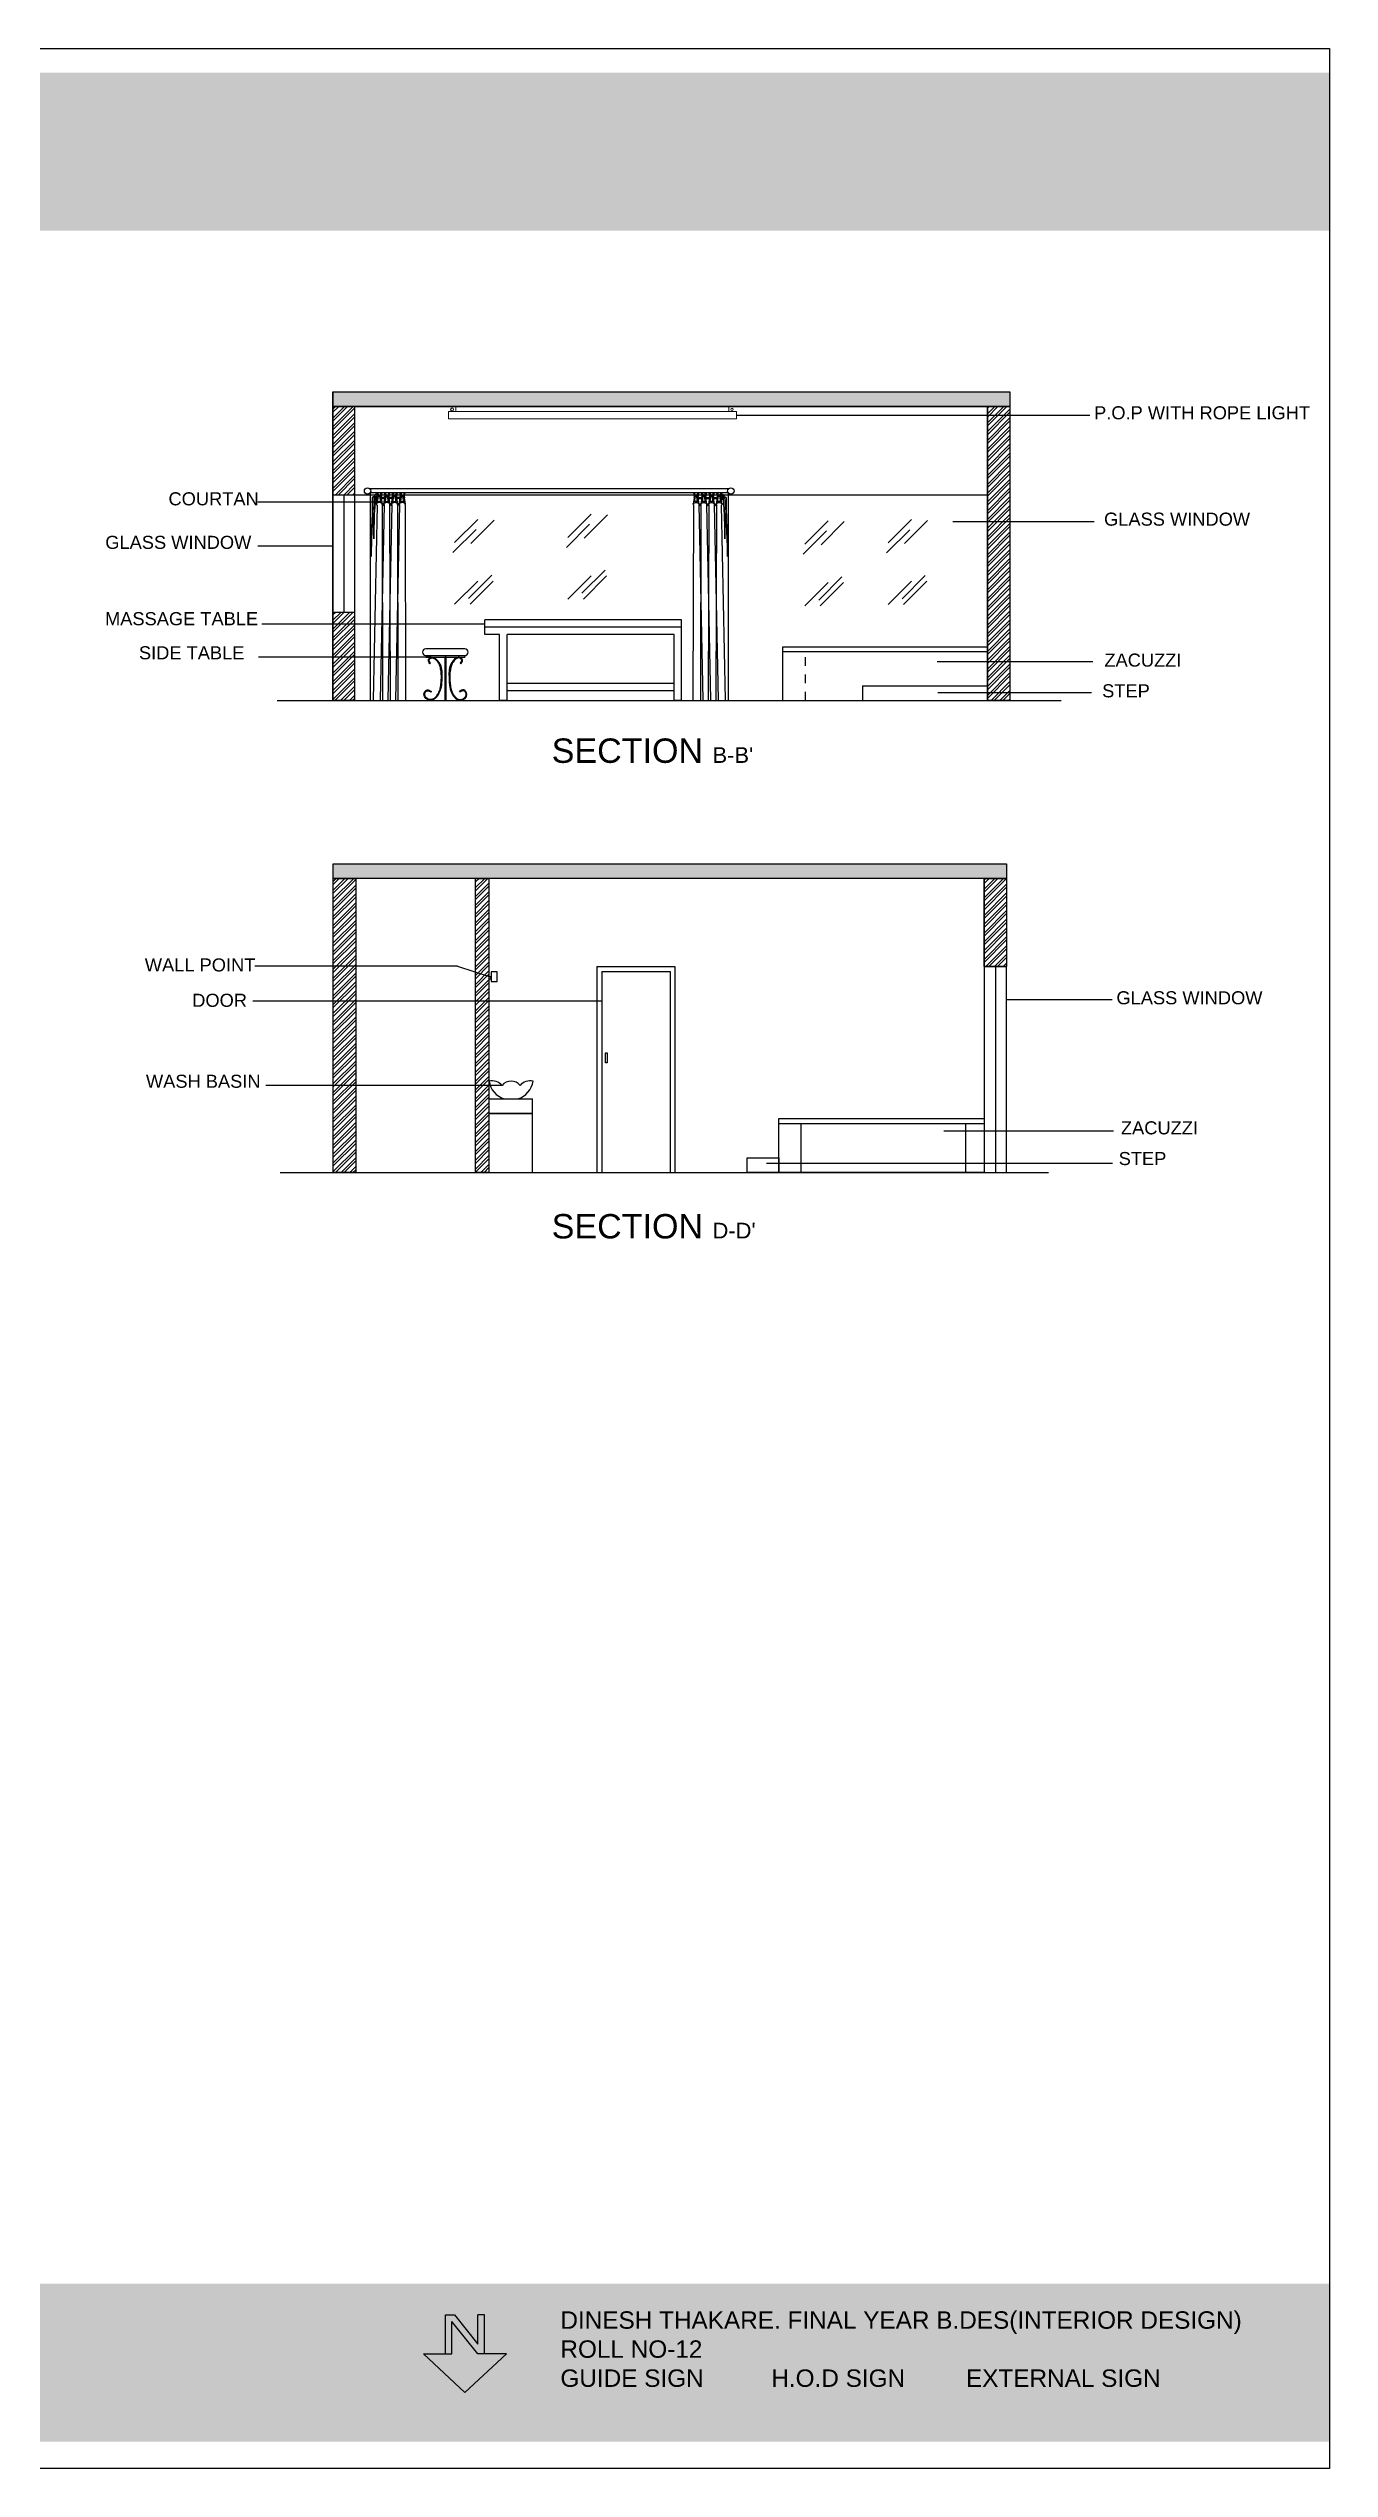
# Model space of a CAD drawing. Header units: millimetres. Extents: x 1521 to 3683, y 1649 to 3322.
# Drawn here: x 1883.61 to 1898.32, y 1649.44 to 1677.22 of the extents above; entities that cross this region are included whole.
import ezdxf

# ---------------------------------------------------------------- set-up
doc = ezdxf.new("R2010")
doc.units = ezdxf.units.MM
doc.header["$LTSCALE"] = 0.1
doc.linetypes.add('HIDDEN', pattern=[0.375, 0.25, -0.125])
for name, color, linetype in [('2', 2, 'Continuous'), ('CURTAIN', 7, 'Continuous'), ('FURNITURE', 34, 'Continuous'), ('WALLS', 4, 'Continuous')]:
    doc.layers.add(name, color=color, linetype=linetype)
doc.layers.add('Ceiling', color=5, linetype='Continuous', lineweight=13)
doc.layers.add('WIN', color=8, linetype='Continuous', lineweight=25)
doc.styles.add('WORKING', font='ARIALN.TTF')

# ---------------------------------------------------------------- blocks, each defined once
blk = doc.blocks.new('A$C3F6A36EA')
h = blk.add_hatch(color=10)
h.set_gradient(color1=(22, 110, 12), color2=(129, 189, 10), tint=0.46)
h.paths.add_polyline_path([(-44.213, 20.41), (-3.313, 20.41), (-3.313, 22.222), (-44.213, 22.222)])
h = blk.add_hatch(color=10)
h.set_gradient(color1=(22, 110, 12), color2=(129, 189, 10), tint=0.46)
h.paths.add_polyline_path([(-44.213, -3.153), (-3.313, -3.153), (-3.313, -4.965), (-44.213, -4.965)])
at = {"color": 0}
blk.add_lwpolyline([(-44.213, 22.5), (-3.313, 22.5), (-3.313, -5.276), (-44.213, -5.276)], close=True, dxfattribs=at)
at = {"insert": (-12.145, -3.471), "char_height": 0.2, "width": 22.63115, "attachment_point": 1}
blk.add_mtext('{\\f@Arial Unicode MS|b0|i0|c0|p34;\\C255;\\c16777215;DINESH THAKARE. FINAL YEAR B.DES(INTERIOR DESIGN)\\PROLL NO-12 \\PGUIDE SIGN          H.O.D SIGN         EXTERNAL SIGN}', dxfattribs=at)
blk = doc.blocks.new('A$C0124305E')
for p, q in [((0, -0.825), (0, 0)), ((0, 0), (1.856, 0)), ((1.856, 0), (2.006, 0)), ((2.006, -0.15), (2.006, 0)), ((0, -0.075), (2.006, -0.075)), ((0.075, -0.825), (0.075, -0.15)), ((0.075, -0.15), (1.781, -0.15)), ((1.781, -0.825), (1.781, -0.15)), ((1.856, -0.825), (1.856, -0.15)), ((1.856, -0.15), (2.006, -0.15)), ((0.075, -0.65), (1.781, -0.65)), ((0.075, -0.725), (1.781, -0.725)), ((0, -0.825), (0.075, -0.825)), ((1.781, -0.825), (1.856, -0.825))]:
    blk.add_line(p, q)
blk = doc.blocks.new('A$C5CC924A6')
at = {"layer": 'FURNITURE'}
for p, q in [((13, 15.27), (1, 15.27)), ((1, 13.27), (13, 13.27)), ((1, 13.27), (1, 12.77)), ((1, 12.77), (13, 12.77)), ((2.46, 10.85), (2.26, 10.7)), ((7.18, 12.77), (6.82, 12.77)), ((6.82, 12.77), (6.82, -0.6)), ((7.18, -0.6), (7.18, 12.77)), ((11.54, 10.85), (11.74, 10.7)), ((13, 13.27), (13, 12.77)), ((2.57, 1.97), (2.7, 2.18)), ((11.43, 1.97), (11.3, 2.18)), ((6.82, -0.6), (7.18, -0.6))]:
    blk.add_line(p, q, dxfattribs=at)
for centre, start, end in [((1, 14.27), 90, 270), ((13, 14.27), 270, 90)]:
    blk.add_arc(centre, 1, start, end, dxfattribs=at)
for points in [[(2.26, 10.7), (1.77, 11.86), (2.43, 12.63), (5.02, 11.14), (5.9, 6.75), (5.02, 1.63), (2.32, -0.52), (0.39, 1.36), (1.38, 2.68), (2.7, 2.18)], [(11.74, 10.7), (12.23, 11.86), (11.57, 12.63), (8.98, 11.14), (8.1, 6.75), (8.98, 1.63), (11.68, -0.52), (13.61, 1.36), (12.62, 2.68), (11.3, 2.18)]]:
    blk.add_spline(points, degree=3, dxfattribs=at)
for points in [[(2.46, 10.85), (2.38, 10.97), (2.29, 11.09), (2.14, 11.32), (2.08, 11.43), (2.01, 11.64), (2, 11.72), (2.02, 11.89), (2.07, 11.98), (2.21, 12.17), (2.31, 12.26), (2.54, 12.42), (2.68, 12.47), (2.95, 12.5), (3.1, 12.48), (3.4, 12.38), (3.55, 12.3), (4.05, 11.96), (4.39, 11.6), (4.88, 10.93), (5.05, 10.63), (5.31, 9.73), (5.4, 9.13), (5.61, 8.23), (5.65, 7.62), (5.65, 6.51), (5.65, 6.02), (5.58, 4.74), (5.52, 4.26), (5.32, 3.05), (5.19, 2.63), (4.9, 1.94), (4.77, 1.68), (4.47, 1.16), (4.3, 0.9), (3.86, 0.38), (3.58, 0.12), (2.99, -0.21), (2.69, -0.3), (2.03, -0.24), (1.66, -0.1), (1.09, 0.31), (0.88, 0.54), (0.68, 0.94), (0.64, 1.1), (0.63, 1.38), (0.65, 1.51), (0.74, 1.76), (0.8, 1.89), (0.97, 2.13), (1.07, 2.24), (1.26, 2.37), (1.35, 2.41), (1.51, 2.45), (1.59, 2.45), (1.78, 2.41), (1.89, 2.37), (2.18, 2.23), (2.37, 2.1), (2.57, 1.97)], [(11.54, 10.85), (11.62, 10.97), (11.71, 11.09), (11.86, 11.32), (11.92, 11.43), (11.99, 11.64), (12, 11.72), (11.98, 11.89), (11.93, 11.98), (11.79, 12.17), (11.69, 12.26), (11.46, 12.42), (11.32, 12.47), (11.05, 12.5), (10.9, 12.48), (10.6, 12.38), (10.45, 12.3), (9.95, 11.96), (9.61, 11.6), (9.12, 10.93), (8.95, 10.63), (8.69, 9.73), (8.6, 9.13), (8.39, 8.23), (8.35, 7.62), (8.35, 6.51), (8.35, 6.02), (8.42, 4.74), (8.48, 4.26), (8.68, 3.05), (8.81, 2.63), (9.1, 1.94), (9.23, 1.68), (9.53, 1.16), (9.7, 0.9), (10.14, 0.38), (10.42, 0.12), (11.01, -0.21), (11.31, -0.3), (11.97, -0.24), (12.34, -0.1), (12.91, 0.31), (13.12, 0.54), (13.32, 0.94), (13.36, 1.1), (13.37, 1.38), (13.35, 1.51), (13.26, 1.76), (13.2, 1.89), (13.03, 2.13), (12.93, 2.24), (12.74, 2.37), (12.65, 2.41), (12.49, 2.45), (12.41, 2.45), (12.22, 2.41), (12.11, 2.37), (11.82, 2.23), (11.63, 2.1), (11.43, 1.97)]]:
    blk.add_open_spline(points, degree=3, knots=[0, 0, 0, 0, 0.38578, 0.38578, 0.813953, 0.813953, 1.242126, 1.242126, 1.670299, 1.670299, 2.098473, 2.098473, 2.661834, 2.661834, 3.225195, 3.225195, 3.788557, 3.788557, 5.028784, 5.028784, 5.998115, 5.998115, 6.967446, 6.967446, 8.906108, 8.906108, 10.420398, 10.420398, 11.934688, 11.934688, 13.270864, 13.270864, 14.10851, 14.10851, 14.946155, 14.946155, 16.069099, 16.069099, 17.192043, 17.192043, 18.314987, 18.314987, 19.240462, 19.240462, 19.800606, 19.800606, 20.2376, 20.2376, 20.674594, 20.674594, 21.150434, 21.150434, 21.546758, 21.546758, 21.943082, 21.943082, 22.339406, 22.339406, 22.96672, 22.96672, 22.96672, 22.96672], dxfattribs=at)
blk = doc.blocks.new('A$C72AE6952')
at = {"layer": 'CURTAIN', "color": 14}
for p, q in [((-0.4, -0.141), (-0.408, -0.186)), ((-0.404, -0.099), (-0.4, -0.129)), ((-0.397, -0.135), (-0.401, -0.13)), ((-0.393, -0.13), (-0.397, -0.122)), ((-0.396, -0.099), (-0.395, -0.12)), ((-0.395, -0.168), (-0.391, -0.13)), ((-0.388, -0.129), (-0.392, -0.118)), ((-0.382, -0.128), (-0.386, -0.116)), ((-0.376, -0.131), (-0.379, -0.117)), ((-0.374, -0.168), (-0.378, -0.13)), ((-0.375, -0.099), (-0.376, -0.118)), ((-0.371, -0.136), (-0.373, -0.121)), ((-0.365, -0.099), (-0.369, -0.129)), ((-0.361, -0.186), (-0.369, -0.141)), ((-0.363, -0.144), (-0.362, -0.136)), ((-0.358, -0.145), (-0.358, -0.136)), ((-0.353, -0.145), (-0.354, -0.136)), ((-0.347, -0.144), (-0.35, -0.135)), ((-0.341, -0.141), (-0.349, -0.186)), ((-0.345, -0.099), (-0.341, -0.129)), ((-0.338, -0.135), (-0.341, -0.13)), ((-0.333, -0.13), (-0.338, -0.122)), ((-0.336, -0.099), (-0.335, -0.12)), ((-0.335, -0.168), (-0.331, -0.129)), ((-0.329, -0.129), (-0.333, -0.118)), ((-0.323, -0.128), (-0.327, -0.116)), ((-0.316, -0.131), (-0.32, -0.117)), ((-0.315, -0.168), (-0.318, -0.13)), ((-0.316, -0.099), (-0.317, -0.118)), ((-0.311, -0.136), (-0.314, -0.121)), ((-0.306, -0.099), (-0.31, -0.129)), ((-0.302, -0.186), (-0.31, -0.141)), ((-0.304, -0.144), (-0.303, -0.135)), ((-0.299, -0.145), (-0.298, -0.136)), ((-0.293, -0.145), (-0.295, -0.136)), ((-0.288, -0.144), (-0.29, -0.135)), ((-0.281, -0.141), (-0.289, -0.186)), ((-0.285, -0.099), (-0.281, -0.129)), ((-0.279, -0.135), (-0.282, -0.13)), ((-0.274, -0.13), (-0.278, -0.122)), ((-0.277, -0.099), (-0.276, -0.12)), ((-0.276, -0.168), (-0.272, -0.129)), ((-0.269, -0.129), (-0.273, -0.118)), ((-0.263, -0.128), (-0.267, -0.116)), ((-0.257, -0.131), (-0.26, -0.117)), ((-0.256, -0.168), (-0.259, -0.13)), ((-0.256, -0.099), (-0.258, -0.118)), ((-0.252, -0.136), (-0.254, -0.121)), ((-0.246, -0.099), (-0.25, -0.129)), ((-0.242, -0.186), (-0.25, -0.141)), ((-0.244, -0.144), (-0.243, -0.135)), ((-0.239, -0.145), (-0.239, -0.136)), ((-0.234, -0.145), (-0.235, -0.136)), ((-0.229, -0.144), (-0.231, -0.135)), ((-0.222, -0.141), (-0.23, -0.186)), ((-0.226, -0.099), (-0.222, -0.129)), ((-0.219, -0.135), (-0.222, -0.13)), ((-0.214, -0.13), (-0.219, -0.122)), ((-0.217, -0.099), (-0.217, -0.12)), ((-0.216, -0.168), (-0.213, -0.129)), ((-0.21, -0.129), (-0.214, -0.118)), ((-0.204, -0.128), (-0.208, -0.116)), ((-0.197, -0.131), (-0.201, -0.117)), ((-0.196, -0.168), (-0.199, -0.13)), ((-0.197, -0.099), (-0.198, -0.118)), ((-0.193, -0.136), (-0.195, -0.121)), ((-0.187, -0.099), (-0.191, -0.129)), ((-0.183, -0.186), (-0.191, -0.141))]:
    blk.add_line(p, q, dxfattribs=at)
at = {"layer": 'CURTAIN', "color": 9}
for p, q in [((-0.406, -0.191), (-0.41, -1.699)), ((-0.363, -0.19), (-0.332, -1.699)), ((-0.347, -0.191), (-0.35, -1.699)), ((-0.303, -0.19), (-0.273, -1.699)), ((-0.287, -0.191), (-0.291, -1.699)), ((-0.244, -0.19), (-0.213, -1.699)), ((-0.228, -0.191), (-0.231, -1.699)), ((-0.19, -0.194), (-0.16, -1.699))]:
    blk.add_line(p, q, dxfattribs=at)
at = {"layer": 'CURTAIN', "color": 14}
for points in [[(-0.406, -0.191, -0.014672), (-0.407, -0.19, -0.182702), (-0.408, -0.186, -0.182702), (-0.407, -0.183, -0.102594), (-0.401, -0.179, -0.061806), (-0.394, -0.176, -0.048064), (-0.385, -0.175, -0.048064), (-0.375, -0.176, -0.061806), (-0.368, -0.179, -0.102594), (-0.363, -0.183, -0.182702), (-0.361, -0.186, -0.182702)], [(-0.361, -0.186, -0.182702), (-0.363, -0.19, -0.007088), (-0.363, -0.19, -0.017901)], [(-0.347, -0.191, -0.014672), (-0.347, -0.19, -0.182702), (-0.349, -0.186, -0.182702), (-0.347, -0.183, -0.102594), (-0.342, -0.179, -0.061806), (-0.335, -0.176, -0.048064), (-0.325, -0.175, -0.048064), (-0.316, -0.176, -0.061806), (-0.309, -0.179, -0.102594), (-0.303, -0.183, -0.182702), (-0.302, -0.186, -0.182702)], [(-0.302, -0.186, -0.182702), (-0.303, -0.19, -0.007088), (-0.303, -0.19, -0.017901)], [(-0.287, -0.191, -0.014672), (-0.288, -0.19, -0.182702), (-0.289, -0.186, -0.182702), (-0.288, -0.183, -0.102594), (-0.282, -0.179, -0.061806), (-0.275, -0.176, -0.048064), (-0.266, -0.175, -0.048064), (-0.256, -0.176, -0.061806), (-0.249, -0.179, -0.102594), (-0.244, -0.183, -0.182702), (-0.242, -0.186, -0.182702)], [(-0.242, -0.186, -0.182702), (-0.244, -0.19, -0.007088), (-0.244, -0.19, -0.017901)], [(-0.228, -0.191, -0.014672), (-0.228, -0.19, -0.182702), (-0.23, -0.186, -0.182702), (-0.228, -0.183, -0.102594), (-0.223, -0.179, -0.061806), (-0.216, -0.176, -0.048064), (-0.206, -0.175, -0.048064), (-0.197, -0.176, -0.061806), (-0.19, -0.179, -0.102594), (-0.184, -0.183, -0.182702), (-0.183, -0.186, -0.182702)], [(-0.19, -0.123, -0.313767), (-0.175, -0.118, -0.697728), (-0.176, -0.126, -0.250902)], [(-0.176, -0.126, -0.238187), (-0.19, -0.125, -0.348323)], [(-0.19, -0.13, -0.340134), (-0.174, -0.145, -0.721515), (-0.189, -0.15, -0.721515)], [(-0.175, -0.13, -0.204897), (-0.19, -0.13, -0.408425)], [(-0.19, -0.134, -0.316204), (-0.178, -0.145, -0.697728), (-0.186, -0.148, -0.250902)], [(-0.183, -0.186, -0.182702), (-0.184, -0.19, -0.102594), (-0.19, -0.194, -0.004874), (-0.19, -0.194, -0.004874)], [(-0.189, -0.117, -0.230336), (-0.174, -0.114, -0.703268), (-0.175, -0.13, -0.291481)], [(-0.178, -0.148, -0.136939), (-0.183, -0.141, -0.348323)], [(-0.18, -0.134, -0.707028), (-0.169, -0.139, 0.036005), (-0.165, -0.259, -0.010385), (-0.162, -0.455, -0.015676)], [(-0.178, -0.137, -0.733183), (-0.172, -0.139, 0.036022), (-0.168, -0.26, -0.010352), (-0.166, -0.455, -0.015557)], [(-0.173, -0.132, -0.545841), (-0.152, -0.14, 0.020164), (-0.147, -0.354, -0.014201), (-0.142, -0.591, -0.014201)], [(-0.17, -0.135, -0.468972), (-0.156, -0.139, 0.020219), (-0.151, -0.355, -0.008283), (-0.144, -0.591, -0.008283)]]:
    blk.add_lwpolyline(points, format="xyb", dxfattribs=at)
for centre, radius, start, end in [((-0.385, -0.205), 0.0388, 57.0747, 122.9253), ((-0.384, -0.135), 0.0173, 159.1728, 200.8272), ((-0.385, -0.132), 0.016, 12.3871, 167.6129), ((-0.385, -0.144), 0.016, 12.3871, 167.6129), ((-0.387, -0.135), 0.0186, 340.6869, 19.3131), ((-0.356, -0.102), 0.0426, 252.7643, 290.6326), ((-0.356, -0.102), 0.0339, 249.3717, 294.7244), ((-0.325, -0.205), 0.0388, 57.0747, 122.9253), ((-0.325, -0.135), 0.0173, 159.1728, 200.8272), ((-0.325, -0.132), 0.016, 12.3871, 167.6129), ((-0.325, -0.144), 0.016, 12.3871, 167.6129), ((-0.327, -0.135), 0.0186, 340.6869, 19.3131), ((-0.297, -0.102), 0.0339, 249.3717, 294.7244), ((-0.297, -0.102), 0.0426, 252.7643, 290.6326), ((-0.266, -0.205), 0.0388, 57.0747, 122.9253), ((-0.265, -0.135), 0.0173, 159.1728, 200.8272), ((-0.266, -0.132), 0.016, 12.3871, 167.6129), ((-0.266, -0.144), 0.016, 12.3871, 167.6129), ((-0.268, -0.135), 0.0186, 340.6869, 19.3131), ((-0.237, -0.102), 0.0426, 252.7643, 290.6326), ((-0.237, -0.102), 0.0339, 249.3717, 294.7244), ((-0.206, -0.205), 0.0388, 57.0747, 122.9253), ((-0.206, -0.135), 0.0173, 159.1728, 200.8272), ((-0.206, -0.132), 0.016, 12.3871, 167.6129), ((-0.206, -0.144), 0.016, 12.3871, 167.6129), ((-0.201, -0.135), 0.0186, 340.6869, 19.3131), ((-0.356, -0.172), 0.0251, 253.5001, 291.2094), ((-0.356, -0.163), 0.0251, 256.9238, 286.4271), ((-0.296, -0.172), 0.0251, 253.5001, 291.2094), ((-0.296, -0.163), 0.0251, 256.9238, 286.4271), ((-0.237, -0.172), 0.0251, 253.5001, 291.2094), ((-0.237, -0.163), 0.0251, 256.9238, 286.4271)]:
    blk.add_arc(centre, radius, start, end, dxfattribs=at)
blk = doc.blocks.new('N')
at = {"layer": '2', "color": 0}
for p, q in [((1629.328, 1645.586), (1628.851, 1645.141)), ((1629.328, 1645.586), (1629.803, 1645.141)), ((1628.851, 1645.141), (1629.105, 1645.141)), ((1629.105, 1645.141), (1629.105, 1644.695)), ((1629.105, 1645.141), (1629.18, 1645.141)), ((1629.18, 1645.141), (1629.477, 1644.769)), ((1629.447, 1644.695), (1629.18, 1645.029)), ((1629.18, 1645.029), (1629.18, 1644.695)), ((1629.477, 1645.141), (1629.477, 1644.769)), ((1629.551, 1645.141), (1629.477, 1645.141)), ((1629.803, 1645.141), (1629.551, 1645.141)), ((1629.551, 1645.141), (1629.551, 1644.695)), ((1629.105, 1644.695), (1629.18, 1644.695)), ((1629.551, 1644.695), (1629.447, 1644.695))]:
    blk.add_line(p, q, dxfattribs=at)

msp = doc.modelspace()

# ---------------------------------------------------------------- hatches: boundary and pattern name
h = msp.add_hatch()
h.set_pattern_fill('AR-CONC', color=256, scale=0.0013, style=0)
h.set_pattern_definition([(50, (-59.2967, 93.9504), (0.23684007, -0.020720811), [0.024765, -0.272415]), (355, (-59.2967, 93.9504), (-0.045815674, 0.248373636), [0.019812, -0.217932]), (100.451, (-59.27696, 93.94867), (0.191025252, 0.227651694), [0.021047, -0.231517]), (46.1842, (-59.2967, 94.01643), (0.352402753, -0.054655026), [0.0371475, -0.4086225]), (96.6356, (-59.26733, 94.01188), (0.308625505, 0.321653223), [0.0315705, -0.3472755]), (351.184, (-59.2967, 94.01643), (0.30862599, 0.321652653), [0.029718, -0.326898]), (21, (-59.26368, 93.99992), (0.197099344, -0.132945174), [0.024765, -0.272415]), (326, (-59.26368, 93.99992), (0.080342637, 0.239444356), [0.019812, -0.217932]), (71.4514, (-59.24725, 93.98884), (0.277441438, 0.106499715), [0.021047, -0.231517]), (37.5, (-59.2967, 93.95039), (0.0040151842, 0.1099215505), [0, -0.2152904, 0, -0.221234, 0, -0.2187575]), (7.5, (-59.2967, 93.95039), (0.086865561, 0.130234747), [0, -0.1261364, 0, -0.2103374, 0, -0.0833755]), (327.5, (-59.37033, 93.95039), (0.1762677737, -0.0074473672), [0, -0.08255, 0, -0.257556, 0, -0.341757]), (317.5, (-59.40335, 93.9504), (0.192567936, 0.033054438), [0, -0.107315, 0, -0.1710436, 0, -0.242697])])
h.paths.add_polyline_path([(1886.8777, 1673.2758), (1894.6514, 1673.2758), (1894.6514, 1673.1071), (1886.8777, 1673.1071)])
h = msp.add_hatch()
h.set_pattern_fill('STEEL', color=256, scale=0.022478, style=0)
h.set_pattern_definition([(45, (-59.296696, 93.95039), (-0.0504652516, 0.0504652516), []), (45, (-59.296696, 93.98608), (-0.0504652516, 0.0504652516), [])])
h.paths.add_polyline_path([(1894.3927, 1673.1071), (1894.6514, 1673.1071), (1894.6514, 1669.7321), (1894.3927, 1669.7321)])
h.paths.add_polyline_path([(1887.1259, 1670.7446), (1886.8777, 1670.7446), (1886.8777, 1669.7321), (1887.1259, 1669.7321)])
h.paths.add_polyline_path([(1886.8777, 1672.0946), (1887.1259, 1672.0946), (1887.1259, 1673.1071), (1886.8777, 1673.1071)])
h = msp.add_hatch()
h.set_pattern_fill('AR-CONC', color=256, scale=0.0013, style=0)
h.set_pattern_definition([(50, (-47.48929, 88.53505), (0.23684007, -0.020720811), [0.024765, -0.272415]), (355, (-47.48929, 88.53505), (-0.045815674, 0.248373636), [0.019812, -0.217932]), (100.451, (-47.46955, 88.53333), (0.191025252, 0.227651694), [0.021047, -0.231517]), (46.1842, (-47.4893, 88.6011), (0.352402753, -0.054655026), [0.0371475, -0.4086225]), (96.6356, (-47.45992, 88.59654), (0.308625505, 0.321653223), [0.0315705, -0.3472755]), (351.184, (-47.4893, 88.6011), (0.30862599, 0.321652653), [0.029718, -0.326898]), (21, (-47.45627, 88.58458), (0.197099344, -0.132945174), [0.024765, -0.272415]), (326, (-47.45627, 88.58458), (0.080342637, 0.239444356), [0.019812, -0.217932]), (71.4514, (-47.43984, 88.5735), (0.277441438, 0.106499715), [0.021047, -0.231517]), (37.5, (-47.48929, 88.53505), (0.0040151842, 0.1099215505), [0, -0.2152904, 0, -0.221234, 0, -0.2187575]), (7.5, (-47.48929, 88.53505), (0.086865561, 0.130234747), [0, -0.1261364, 0, -0.2103374, 0, -0.0833755]), (327.5, (-47.56292, 88.53505), (0.1762677737, -0.0074473672), [0, -0.08255, 0, -0.257556, 0, -0.341757]), (317.5, (-47.59594, 88.53505), (0.192567936, 0.033054438), [0, -0.107315, 0, -0.1710436, 0, -0.242697])])
h.paths.add_polyline_path([(1886.8803, 1667.8605), (1886.8803, 1667.6918), (1894.6129, 1667.6918), (1894.6129, 1667.8605)])
h = msp.add_hatch()
h.set_pattern_fill('STEEL', color=256, scale=0.022478, style=0)
h.set_pattern_definition([(45, (-47.48183, 88.535054), (-0.0504652516, 0.0504652516), []), (45, (-47.48183, 88.57074), (-0.0504652516, 0.0504652516), [])])
h.paths.add_polyline_path([(1886.8803, 1667.6918), (1887.1391, 1667.6918), (1887.1391, 1664.3168), (1886.8803, 1664.3168)])
h = msp.add_hatch()
h.set_pattern_fill('STEEL', color=256, scale=0.022478, style=0)
h.set_pattern_definition([(45, (-59.7021, 94.49168), (-0.0504652516, 0.0504652516), []), (45, (-59.7021, 94.527365), (-0.0504652516, 0.0504652516), [])])
h.paths.add_polyline_path([(1888.5149, 1667.6918), (1888.6684, 1667.6918), (1888.6684, 1664.3168), (1888.5149, 1664.3168)])
h = msp.add_hatch()
h.set_pattern_fill('STEEL', color=256, scale=0.022478, style=0)
h.set_pattern_definition([(45, (-47.48929, 88.535054), (-0.0504652516, 0.0504652516), []), (45, (-47.48929, 88.57074), (-0.0504652516, 0.0504652516), [])])
h.paths.add_polyline_path([(1894.3541, 1667.6918), (1894.6129, 1667.6918), (1894.6129, 1666.6793), (1894.3541, 1666.6793)])

# ---------------------------------------------------------------- linework, layer by layer
for p, q in [((1886.8777, 1673.2758), (1894.6514, 1673.2758)), ((1886.8777, 1673.2758), (1886.8777, 1669.7321)), ((1894.6514, 1673.2758), (1894.6514, 1669.7321)), ((1886.8777, 1673.1071), (1894.6514, 1673.1071)), ((1887.1259, 1673.1071), (1887.1259, 1669.7321)), ((1894.3927, 1673.1071), (1894.3927, 1669.7321)), ((1887.1259, 1672.0946), (1894.3927, 1672.0946)), ((1892.0446, 1670.3508), (1894.3927, 1670.3508)), ((1892.0446, 1669.7321), (1892.0446, 1670.3508)), ((1892.0446, 1670.2946), (1894.3927, 1670.2946)), ((1892.959, 1669.9008), (1894.3927, 1669.9008)), ((1892.959, 1669.9008), (1892.959, 1669.7321)), ((1886.2387, 1669.7321), (1895.2378, 1669.7321)), ((1890.5092, 1669.7321), (1890.5936, 1669.7321)), ((1892.5131, 1669.7321), (1892.5975, 1669.7321)), ((1894.3541, 1667.6918), (1894.3541, 1666.6793)), ((1894.6129, 1667.8605), (1894.6129, 1666.6793)), ((1889.907, 1666.6793), (1890.8051, 1666.6793)), ((1889.907, 1666.6793), (1889.907, 1664.3168)), ((1889.9632, 1666.623), (1890.7489, 1666.623)), ((1889.9632, 1666.623), (1889.9632, 1664.3168)), ((1890.7489, 1666.623), (1890.7489, 1664.3168)), ((1890.8051, 1666.6793), (1890.8051, 1664.3168)), ((1894.3541, 1666.6793), (1894.6129, 1666.6793)), ((1888.6684, 1665.1605), (1889.1692, 1665.1605)), ((1888.6684, 1665.1268), (1888.6684, 1664.3168)), ((1888.6684, 1664.9918), (1889.1692, 1664.9918)), ((1889.1692, 1664.9918), (1889.1692, 1665.1605)), ((1891.9965, 1664.8793), (1894.3541, 1664.8793)), ((1886.2708, 1664.3168), (1895.094, 1664.3168))]:
    msp.add_line(p, q)
at = {"color": 9}
for p, q in [((1887.0018, 1672.0946), (1887.0018, 1670.7446)), ((1889.5756, 1671.6051), (1889.8422, 1671.8715)), ((1889.7622, 1671.5962), (1890.0289, 1671.8626)), ((1888.256, 1671.4303), (1888.5226, 1671.6967)), ((1888.2738, 1671.5457), (1888.5404, 1671.8121)), ((1888.4604, 1671.5369), (1888.7271, 1671.8032)), ((1889.5578, 1671.4897), (1889.8245, 1671.7561)), ((1892.2778, 1671.4128), (1892.5444, 1671.6792)), ((1892.2955, 1671.5282), (1892.5622, 1671.7946)), ((1892.4822, 1671.5194), (1892.7488, 1671.7857)), ((1893.2352, 1671.4274), (1893.5018, 1671.6938)), ((1893.253, 1671.5428), (1893.5196, 1671.8092)), ((1893.4396, 1671.534), (1893.7063, 1671.8003)), ((1888.2738, 1670.8382), (1888.5404, 1671.1045)), ((1888.4338, 1670.9038), (1888.7004, 1671.1701)), ((1888.4515, 1670.8382), (1888.7182, 1671.1045)), ((1889.5756, 1670.8975), (1889.8422, 1671.1639)), ((1889.7356, 1670.9632), (1890.0022, 1671.2295)), ((1889.7533, 1670.8975), (1890.02, 1671.1639)), ((1892.2955, 1670.8207), (1892.5622, 1671.087)), ((1892.4555, 1670.8863), (1892.7222, 1671.1526)), ((1892.4733, 1670.8207), (1892.74, 1671.087)), ((1893.253, 1670.8353), (1893.5196, 1671.1016)), ((1893.4129, 1670.9009), (1893.6796, 1671.1672)), ((1893.4307, 1670.8353), (1893.6974, 1671.1016))]:
    msp.add_line(p, q, dxfattribs=at)
at = {"linetype": 'HIDDEN'}
msp.add_line((1892.304, 1669.7321), (1892.304, 1670.2946), dxfattribs=at)
for points in [[(1886.8777, 1673.2758), (1894.6514, 1673.2758), (1894.6514, 1673.1071), (1886.8777, 1673.1071)], [(1886.8777, 1673.1071), (1887.1259, 1673.1071), (1887.1259, 1669.7321), (1886.8777, 1669.7321)], [(1894.3927, 1673.1071), (1894.6514, 1673.1071), (1894.6514, 1669.7321), (1894.3927, 1669.7321)], [(1886.8803, 1667.8605), (1894.6129, 1667.8605), (1894.6129, 1667.6918), (1886.8803, 1667.6918)], [(1886.8803, 1667.6918), (1887.1391, 1667.6918), (1887.1391, 1664.3168), (1886.8803, 1664.3168)], [(1888.5149, 1667.6918), (1888.6684, 1667.6918), (1888.6684, 1664.3168), (1888.5149, 1664.3168)], [(1894.3541, 1667.6918), (1894.6129, 1667.6918), (1894.6129, 1666.6793), (1894.3541, 1666.6793)], [(1890.007, 1665.6908), (1890.0256, 1665.6908), (1890.0256, 1665.5739), (1890.007, 1665.5739)], [(1891.9965, 1664.9355), (1894.3544, 1664.9355), (1894.3544, 1664.3168), (1891.9965, 1664.3168)], [(1892.2523, 1664.8793), (1894.1414, 1664.8793), (1894.1414, 1664.3168), (1892.2523, 1664.3168)], [(1891.6321, 1664.4855), (1891.9965, 1664.4855), (1891.9965, 1664.3168), (1891.6321, 1664.3168)]]:
    msp.add_lwpolyline(points, close=True)
at = {"color": 9}
msp.add_lwpolyline([(1886.8777, 1672.0946), (1887.1259, 1672.0946), (1887.1259, 1670.7446), (1886.8777, 1670.7446)], close=True, dxfattribs=at)
at = {"color": 42}
for points in [[(1888.696, 1666.563), (1888.6684, 1666.563), (1888.6684, 1666.5383), (1888.696, 1666.5383)], [(1888.7635, 1666.6173), (1888.696, 1666.6173), (1888.696, 1666.5087), (1888.7635, 1666.5087)]]:
    msp.add_lwpolyline(points, close=True, dxfattribs=at)
at = {"color": 0}
msp.add_lwpolyline([(1889.1692, 1664.9918), (1888.6684, 1664.9918), (1888.6684, 1664.3168), (1889.1692, 1664.3168)], close=True, dxfattribs=at)
at = {"layer": 'Ceiling'}
for p, q in [((1888.2056, 1673.0508), (1891.5131, 1673.0508)), ((1888.2056, 1672.9665), (1888.2056, 1673.0508)), ((1888.2056, 1672.9665), (1891.5131, 1672.9665)), ((1888.289, 1673.0508), (1888.289, 1673.1071)), ((1891.4239, 1673.0508), (1891.4239, 1673.1071)), ((1891.5131, 1672.9665), (1891.5131, 1673.0508))]:
    msp.add_line(p, q, dxfattribs=at)
for centre, radius in [((1888.2447, 1673.0744), 0.0162), ((1891.4612, 1673.0735), 0.0133)]:
    msp.add_circle(centre, radius, dxfattribs=at)
at = {"layer": 'FURNITURE'}
for centre, radius, start, end in [((1888.7017, 1665.2136), 0.1553, 40.46719, 101.93109), ((1888.9227, 1665.4046), 0.2561, 188.76518, 252.34979), ((1888.9227, 1665.2365), 0.129, 37.13136, 142.86864), ((1888.9227, 1665.4046), 0.2561, 287.65021, 351.23482), ((1889.1437, 1665.2136), 0.1553, 78.06891, 139.53281)]:
    msp.add_arc(centre, radius, start, end, dxfattribs=at)
at = {"layer": 'WALLS', "color": 8}
for p, q in [((1891.4183, 1672.1612), (1887.303, 1672.1612)), ((1887.3058, 1672.1177), (1887.3058, 1669.7321)), ((1891.4154, 1672.1177), (1887.3058, 1672.1177)), ((1891.4154, 1672.1177), (1891.4154, 1669.7321))]:
    msp.add_line(p, q, dxfattribs=at)
for centre in [(1887.275, 1672.1375), (1891.4462, 1672.1375)]:
    msp.add_circle(centre, 0.0366, dxfattribs=at)
at = {"layer": 'WIN'}
for p, q in [((1891.5131, 1673.0087), (1895.57, 1673.0087)), ((1893.9944, 1671.7873), (1895.617, 1671.7873)), ((1888.6229, 1670.6083), (1886.062, 1670.6083)), ((1888.0037, 1670.2293), (1886.0229, 1670.2293)), ((1893.8153, 1670.1805), (1895.6013, 1670.1805)), ((1893.8247, 1669.8254), (1895.5862, 1669.8254)), ((1888.3086, 1666.6837), (1885.9811, 1666.6837)), ((1888.3086, 1666.6837), (1888.6822, 1666.563)), ((1894.3541, 1666.6793), (1894.3541, 1664.3168)), ((1894.4835, 1666.6793), (1894.4835, 1664.3168)), ((1894.6129, 1664.3168), (1894.6129, 1666.6793)), ((1889.9632, 1666.2833), (1885.9566, 1666.2833)), ((1894.6129, 1666.3032), (1895.8261, 1666.3032)), ((1888.8198, 1665.3144), (1886.1053, 1665.3144)), ((1893.8936, 1664.7927), (1895.8396, 1664.7927)), ((1891.8545, 1664.4218), (1895.8307, 1664.4218))]:
    msp.add_line(p, q, dxfattribs=at)
for points in [[(1887.3536, 1672.0093), (1886.0155, 1672.0093)], [(1886.8777, 1671.504), (1886.017, 1671.504)]]:
    msp.add_lwpolyline(points, dxfattribs=at)

# ---------------------------------------------------------------- block references
at = {"color": 0}
msp.add_blockref('A$C3F6A36EA', (1901.6344, 1654.7171), dxfattribs=at)
at = {"color": 9, "yscale": 1.485390250874388, "zscale": 1.485390250874388}
for p, xscale in [((1887.1023, 1672.2649), -1.485390250874388), ((1891.6189, 1672.2649), 1.485390250874388)]:
    msp.add_blockref('A$C72AE6952', p, dxfattribs=dict(at, xscale=xscale))
at = {"xscale": -1.125, "yscale": 1.125, "zscale": 1.125}
msp.add_blockref('A$C0124305E', (1890.8799, 1670.6602), dxfattribs=at)
at = {"color": 7, "true_color": 0xffffff, "rotation": 180}
msp.add_blockref('N', (3517.7211, 3295.8991), dxfattribs=at)
at = {"layer": 'FURNITURE', "color": 3, "xscale": 0.0374071702233323, "yscale": 0.0374071702233323, "zscale": 0.0374071702231226}
msp.add_blockref('A$C5CC924A6', (1887.9072, 1669.7545), dxfattribs=at)

# ---------------------------------------------------------------- texts
at = {"ltscale": 0.2, "char_height": 0.091816, "style": 'WORKING'}
for s, insert, width, attachment_point in [('{\\f@Arial Unicode MS|b0|i0|c0|p34;\\H1.634x;P.O.P WITH ROPE LIGHT\\H0.6121x;\\P\\pi0.8625;   }', (1896.8573, 1672.7662), 2.70188, 8), ('\\pi0.6898;{\\f@Arial Unicode MS|b0|i0|c0|p34;\\H1.634x;COURTAN \\H0.6121x;\\P\\pi0.8625;   }', (1884.2994, 1672.123), 2.429084, 1), ('\\pi0.6898;{\\f@Arial Unicode MS|b0|i0|c0|p34;\\H1.634x;GLASS WINDOW \\H0.6121x;\\P\\pi0.8625;   }', (1895.0421, 1671.8896), 2.429084, 1), ('\\pi0.6898;{\\f@Arial Unicode MS|b0|i0|c0|p34;\\H1.634x;GLASS WINDOW \\H0.6121x;\\P\\pi0.8625;   }', (1883.5737, 1671.6233), 2.429084, 1), ('{\\f@Arial Unicode MS|b0|i0|c0|p34;\\H1.634x;MASSAGE TABLE \\H0.6121x;\\P\\pi0.8625;   }', (1884.2603, 1670.7471), 2.429084, 1), ('\\pi0.6898;{\\f@Arial Unicode MS|b0|i0|c0|p34;\\H1.634x;SIDE TABLE \\H0.6121x;\\P\\pi0.8625;   }', (1883.9602, 1670.3557), 2.429084, 1), ('{\\f@Arial Unicode MS|b0|i0|c0|p34;\\H1.634x;ZACUZZI \\H0.6121x;\\P\\pi0.8625;   }', (1895.7358, 1670.2719), 2.429084, 1), ('\\pi0.6898;{\\f@Arial Unicode MS|b0|i0|c0|p34;\\H1.634x;STEP \\H0.6121x;\\P\\pi0.8625;   }', (1895.0202, 1669.9194), 2.429084, 1), ("{\\f@Arial Unicode MS|b0|i0|c0|p34;\\H3.05x;SECTION \\H0.6428x;B-B'\\H1.556x;\\P\\pi0.8625;\\H0.3279x;   }", (1889.3891, 1669.2975), 2.558106, 1), ('{\\f@Arial Unicode MS|b0|i0|c0|p34;\\H1.634x;WALL POINT  \\H0.6121x;\\P\\pi0.8625;   }', (1884.7175, 1666.7733), 2.429084, 1), ('\\pi0.6898;{\\f@Arial Unicode MS|b0|i0|c0|p34;\\H1.634x;DOOR\\H0.6121x;\\P\\pi0.8625;   }', (1884.572, 1666.3676), 2.429084, 1), ('\\pi0.6898;{\\f@Arial Unicode MS|b0|i0|c0|p34;\\H1.634x;GLASS WINDOW \\H0.6121x;\\P\\pi0.8625;   }', (1895.1842, 1666.3965), 2.429084, 1), ('\\pi0.6898;{\\f@Arial Unicode MS|b0|i0|c0|p34;\\H1.634x;WASH BASIN\\H0.6121x;\\P\\pi0.8625;   }', (1884.0406, 1665.4383), 2.429084, 1), ('{\\f@Arial Unicode MS|b0|i0|c0|p34;\\H1.634x;ZACUZZI \\H0.6121x;\\P\\pi0.8625;   }', (1895.9255, 1664.9039), 2.429084, 1), ('\\pi0.6898;{\\f@Arial Unicode MS|b0|i0|c0|p34;\\H1.634x;STEP \\H0.6121x;\\P\\pi0.8625;   }', (1895.2099, 1664.5514), 2.429084, 1), ("{\\f@Arial Unicode MS|b0|i0|c0|p34;\\H3.05x;SECTION \\H0.6428x;D-D'\\H1.556x;\\P\\pi0.8625;\\H0.3279x;   }", (1889.3891, 1663.8394), 2.558106, 1)]:
    msp.add_mtext(s, dxfattribs=dict(at, insert=insert, width=width, attachment_point=attachment_point))

doc.saveas('drawing.dxf')
